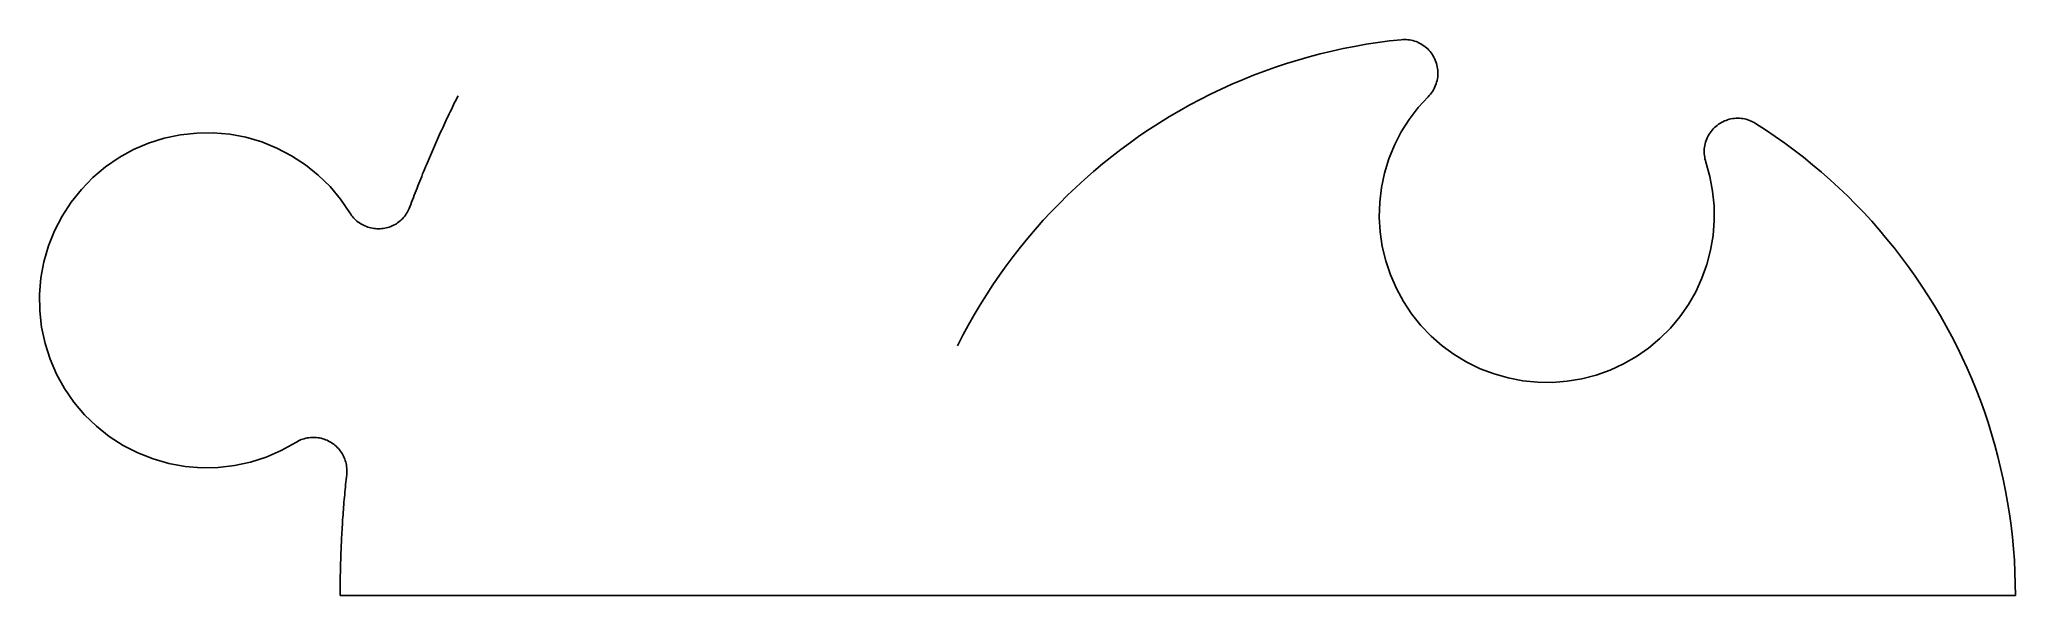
# Model space of a CAD drawing. Header units: metres. Extents: x 0.1 to 2.75, y -1 to -0.25.
import ezdxf

# ---------------------------------------------------------------- set-up
doc = ezdxf.new("R2010")
doc.units = ezdxf.units.M

msp = doc.modelspace()

# ---------------------------------------------------------------- linework, layer by layer
at = {"layer": 'Polygon'}
for p, q in [((1.8625, -0.2627), (1.8471, -0.2658)), ((1.878, -0.26), (1.8625, -0.2627)), ((1.8935, -0.2576), (1.878, -0.26)), ((1.9091, -0.2555), (1.8935, -0.2576)), ((1.9248, -0.2538), (1.9091, -0.2555)), ((1.9271, -0.2536), (1.9248, -0.2538)), ((1.9294, -0.2536), (1.9271, -0.2536)), ((1.9317, -0.2536), (1.9294, -0.2536)), ((1.9339, -0.2538), (1.9317, -0.2536)), ((1.9362, -0.2541), (1.9339, -0.2538)), ((1.9385, -0.2545), (1.9362, -0.2541)), ((1.9407, -0.255), (1.9385, -0.2545)), ((1.9429, -0.2557), (1.9407, -0.255)), ((1.9451, -0.2564), (1.9429, -0.2557)), ((1.9472, -0.2573), (1.9451, -0.2564)), ((1.9493, -0.2583), (1.9472, -0.2573)), ((1.9514, -0.2594), (1.9493, -0.2583)), ((1.9533, -0.2605), (1.9514, -0.2594)), ((1.9552, -0.2618), (1.9533, -0.2605)), ((1.9571, -0.2632), (1.9552, -0.2618)), ((1.9589, -0.2647), (1.9571, -0.2632)), ((1.9606, -0.2662), (1.9589, -0.2647)), ((1.7561, -0.2908), (1.7413, -0.296)), ((1.7711, -0.2858), (1.7561, -0.2908)), ((1.7861, -0.2812), (1.7711, -0.2858)), ((1.8012, -0.2768), (1.7861, -0.2812)), ((1.8164, -0.2728), (1.8012, -0.2768)), ((1.8317, -0.2691), (1.8164, -0.2728)), ((1.8471, -0.2658), (1.8317, -0.2691)), ((1.9622, -0.2679), (1.9606, -0.2662)), ((1.9637, -0.2696), (1.9622, -0.2679)), ((1.9651, -0.2714), (1.9637, -0.2696)), ((1.9665, -0.2732), (1.9651, -0.2714)), ((1.9677, -0.2752), (1.9665, -0.2732)), ((1.9689, -0.2772), (1.9677, -0.2752)), ((1.9699, -0.2792), (1.9689, -0.2772)), ((1.9708, -0.2813), (1.9699, -0.2792)), ((1.9717, -0.2835), (1.9708, -0.2813)), ((1.9724, -0.2857), (1.9717, -0.2835)), ((1.973, -0.2879), (1.9724, -0.2857)), ((1.9735, -0.2901), (1.973, -0.2879)), ((1.9738, -0.2924), (1.9735, -0.2901)), ((1.6976, -0.3137), (1.6832, -0.3202)), ((1.712, -0.3075), (1.6976, -0.3137)), ((1.7266, -0.3016), (1.712, -0.3075)), ((1.7413, -0.296), (1.7266, -0.3016)), ((1.9693, -0.3192), (1.9703, -0.3171)), ((1.9703, -0.3171), (1.9712, -0.315)), ((1.9712, -0.315), (1.9719, -0.3128)), ((1.9719, -0.3128), (1.9726, -0.3106)), ((1.9726, -0.3106), (1.9732, -0.3084)), ((1.9732, -0.3084), (1.9736, -0.3061)), ((1.9736, -0.3061), (1.974, -0.3039)), ((1.9741, -0.2947), (1.9738, -0.2924)), ((1.974, -0.3039), (1.9742, -0.3016)), ((1.9742, -0.297), (1.9741, -0.2947)), ((1.9743, -0.2993), (1.9742, -0.297)), ((1.9742, -0.3016), (1.9743, -0.2993)), ((0.6509, -0.3444), (0.6494, -0.3474)), ((0.6524, -0.3413), (0.6509, -0.3444)), ((0.6538, -0.3383), (0.6524, -0.3413)), ((0.6553, -0.3353), (0.6538, -0.3383)), ((0.6568, -0.3322), (0.6553, -0.3353)), ((0.6584, -0.3292), (0.6568, -0.3322)), ((1.6411, -0.3414), (1.6274, -0.3491)), ((1.655, -0.3341), (1.6411, -0.3414)), ((1.669, -0.327), (1.655, -0.3341)), ((1.6832, -0.3202), (1.669, -0.327)), ((1.9612, -0.3303), (1.9478, -0.345)), ((1.9612, -0.3303), (1.9627, -0.3286)), ((1.9627, -0.3286), (1.9642, -0.3269)), ((1.9642, -0.3269), (1.9656, -0.3251)), ((1.9656, -0.3251), (1.9669, -0.3232)), ((1.9669, -0.3232), (1.9682, -0.3212)), ((1.9682, -0.3212), (1.9693, -0.3192)), ((0.6392, -0.3689), (0.6378, -0.372)), ((0.6407, -0.3658), (0.6392, -0.3689)), ((0.6421, -0.3627), (0.6407, -0.3658)), ((0.6435, -0.3597), (0.6421, -0.3627)), ((0.645, -0.3566), (0.6435, -0.3597)), ((0.6465, -0.3535), (0.645, -0.3566)), ((0.6479, -0.3505), (0.6465, -0.3535)), ((0.6494, -0.3474), (0.6479, -0.3505)), ((1.6004, -0.3653), (1.5872, -0.3738)), ((1.6138, -0.3571), (1.6004, -0.3653)), ((1.6274, -0.3491), (1.6138, -0.3571)), ((1.9357, -0.3608), (1.9251, -0.3777)), ((1.9478, -0.345), (1.9357, -0.3608)), ((2.3475, -0.3702), (2.3458, -0.3718)), ((2.3493, -0.3688), (2.3475, -0.3702)), ((2.3511, -0.3674), (2.3493, -0.3688)), ((2.353, -0.3661), (2.3511, -0.3674)), ((2.355, -0.365), (2.353, -0.3661)), ((2.357, -0.3639), (2.355, -0.365)), ((2.3591, -0.3629), (2.357, -0.3639)), ((2.3613, -0.3621), (2.3591, -0.3629)), ((2.3634, -0.3613), (2.3613, -0.3621)), ((2.3656, -0.3607), (2.3634, -0.3613)), ((2.3679, -0.3602), (2.3656, -0.3607)), ((2.3702, -0.3598), (2.3679, -0.3602)), ((2.3724, -0.3595), (2.3702, -0.3598)), ((2.3747, -0.3593), (2.3724, -0.3595)), ((2.377, -0.3592), (2.3747, -0.3593)), ((2.3793, -0.3593), (2.377, -0.3592)), ((2.3816, -0.3595), (2.3793, -0.3593)), ((2.3839, -0.3598), (2.3816, -0.3595)), ((2.3862, -0.3602), (2.3839, -0.3598)), ((2.3884, -0.3607), (2.3862, -0.3602)), ((2.3906, -0.3614), (2.3884, -0.3607)), ((2.3928, -0.3621), (2.3906, -0.3614)), ((2.3949, -0.363), (2.3928, -0.3621)), ((2.397, -0.364), (2.3949, -0.363)), ((2.399, -0.365), (2.397, -0.364)), ((2.401, -0.3662), (2.399, -0.365)), ((2.4142, -0.3748), (2.401, -0.3662)), ((0.2428, -0.3927), (0.2225, -0.4014)), ((0.2639, -0.3861), (0.2428, -0.3927)), ((0.2856, -0.3815), (0.2639, -0.3861)), ((0.3076, -0.3791), (0.2856, -0.3815)), ((0.3297, -0.3788), (0.3076, -0.3791)), ((0.3517, -0.3808), (0.3297, -0.3788)), ((0.3735, -0.3848), (0.3517, -0.3808)), ((0.3947, -0.391), (0.3735, -0.3848)), ((0.4152, -0.3993), (0.3947, -0.391)), ((0.6267, -0.3967), (0.6253, -0.3998)), ((0.628, -0.3936), (0.6267, -0.3967)), ((0.6294, -0.3905), (0.628, -0.3936)), ((0.6308, -0.3874), (0.6294, -0.3905)), ((0.6322, -0.3843), (0.6308, -0.3874)), ((0.6336, -0.3812), (0.6322, -0.3843)), ((0.635, -0.3781), (0.6336, -0.3812)), ((0.6364, -0.375), (0.635, -0.3781)), ((0.6378, -0.372), (0.6364, -0.375)), ((1.5613, -0.3917), (1.5486, -0.401)), ((1.5742, -0.3826), (1.5613, -0.3917)), ((1.5872, -0.3738), (1.5742, -0.3826)), ((1.9161, -0.3954), (1.9086, -0.4138)), ((1.9251, -0.3777), (1.9161, -0.3954)), ((2.3324, -0.3979), (2.3321, -0.4002)), ((2.3328, -0.3957), (2.3324, -0.3979)), ((2.3333, -0.3934), (2.3328, -0.3957)), ((2.3339, -0.3912), (2.3333, -0.3934)), ((2.3346, -0.389), (2.3339, -0.3912)), ((2.3354, -0.3869), (2.3346, -0.389)), ((2.3364, -0.3848), (2.3354, -0.3869)), ((2.3374, -0.3827), (2.3364, -0.3848)), ((2.3386, -0.3807), (2.3374, -0.3827)), ((2.3398, -0.3788), (2.3386, -0.3807)), ((2.3412, -0.3769), (2.3398, -0.3788)), ((2.3426, -0.3751), (2.3412, -0.3769)), ((2.3442, -0.3734), (2.3426, -0.3751)), ((2.3458, -0.3718), (2.3442, -0.3734)), ((2.4272, -0.3836), (2.4142, -0.3748)), ((2.4401, -0.3927), (2.4272, -0.3836)), ((2.4527, -0.402), (2.4401, -0.3927)), ((0.2031, -0.4121), (0.1849, -0.4246)), ((0.2225, -0.4014), (0.2031, -0.4121)), ((0.4348, -0.4095), (0.4152, -0.3993)), ((0.4534, -0.4216), (0.4348, -0.4095)), ((0.4706, -0.4355), (0.4534, -0.4216)), ((0.616, -0.4216), (0.6147, -0.4247)), ((0.6173, -0.4185), (0.616, -0.4216)), ((0.6186, -0.4154), (0.6173, -0.4185)), ((0.62, -0.4122), (0.6186, -0.4154)), ((0.6213, -0.4091), (0.62, -0.4122)), ((0.6226, -0.406), (0.6213, -0.4091)), ((0.624, -0.4029), (0.6226, -0.406)), ((0.6253, -0.3998), (0.624, -0.4029)), ((1.5239, -0.4205), (1.5119, -0.4306)), ((1.5362, -0.4106), (1.5239, -0.4205)), ((1.5486, -0.401), (1.5362, -0.4106)), ((1.9086, -0.4138), (1.9028, -0.4328)), ((2.3321, -0.4002), (2.332, -0.4025)), ((2.332, -0.4025), (2.332, -0.4048)), ((2.332, -0.4048), (2.332, -0.4071)), ((2.332, -0.4071), (2.3323, -0.4094)), ((2.3323, -0.4094), (2.3326, -0.4117)), ((2.3326, -0.4117), (2.333, -0.4139)), ((2.333, -0.4139), (2.3336, -0.4162)), ((2.3336, -0.4162), (2.3342, -0.4184)), ((2.3396, -0.4375), (2.3342, -0.4184)), ((2.4652, -0.4117), (2.4527, -0.402)), ((2.4774, -0.4216), (2.4652, -0.4117)), ((2.4894, -0.4317), (2.4774, -0.4216)), ((0.168, -0.4389), (0.1525, -0.4547)), ((0.1849, -0.4246), (0.168, -0.4389)), ((0.4864, -0.451), (0.4706, -0.4355)), ((0.5006, -0.4679), (0.4864, -0.451)), ((0.6045, -0.4499), (0.6033, -0.453)), ((0.6058, -0.4467), (0.6045, -0.4499)), ((0.607, -0.4436), (0.6058, -0.4467)), ((0.6083, -0.4404), (0.607, -0.4436)), ((0.6096, -0.4373), (0.6083, -0.4404)), ((0.6108, -0.4341), (0.6096, -0.4373)), ((0.6121, -0.431), (0.6108, -0.4341)), ((0.6134, -0.4279), (0.6121, -0.431)), ((0.6147, -0.4247), (0.6134, -0.4279)), ((1.5, -0.4409), (1.4884, -0.4516)), ((1.5119, -0.4306), (1.5, -0.4409)), ((1.9028, -0.4328), (1.8986, -0.4523)), ((2.3433, -0.4571), (2.3396, -0.4375)), ((2.5012, -0.4421), (2.4894, -0.4317)), ((2.5128, -0.4527), (2.5012, -0.4421)), ((0.1387, -0.472), (0.1267, -0.4905)), ((0.1525, -0.4547), (0.1387, -0.472)), ((0.513, -0.4862), (0.5006, -0.4679)), ((0.5948, -0.4752), (0.5936, -0.4784)), ((0.596, -0.472), (0.5948, -0.4752)), ((0.5972, -0.4688), (0.596, -0.472)), ((0.5984, -0.4657), (0.5972, -0.4688)), ((0.5996, -0.4625), (0.5984, -0.4657)), ((0.6008, -0.4593), (0.5996, -0.4625)), ((0.602, -0.4562), (0.6008, -0.4593)), ((0.6033, -0.453), (0.602, -0.4562)), ((1.4659, -0.4735), (1.455, -0.4848)), ((1.477, -0.4624), (1.4659, -0.4735)), ((1.4884, -0.4516), (1.477, -0.4624)), ((1.8963, -0.472), (1.8956, -0.4919)), ((1.8986, -0.4523), (1.8963, -0.472)), ((2.3453, -0.4768), (2.3433, -0.4571)), ((2.3455, -0.4967), (2.3453, -0.4768)), ((2.5242, -0.4636), (2.5128, -0.4527)), ((2.5353, -0.4747), (2.5242, -0.4636)), ((2.5462, -0.486), (2.5353, -0.4747)), ((0.1267, -0.4905), (0.1165, -0.5102)), ((0.5142, -0.488), (0.513, -0.4862)), ((0.5154, -0.4897), (0.5142, -0.488)), ((0.5167, -0.4913), (0.5154, -0.4897)), ((0.5181, -0.4929), (0.5167, -0.4913)), ((0.5195, -0.4944), (0.5181, -0.4929)), ((0.521, -0.4959), (0.5195, -0.4944)), ((0.5226, -0.4973), (0.521, -0.4959)), ((0.5242, -0.4986), (0.5226, -0.4973)), ((0.5259, -0.4998), (0.5242, -0.4986)), ((0.5277, -0.501), (0.5259, -0.4998)), ((0.5295, -0.502), (0.5277, -0.501)), ((0.5314, -0.503), (0.5295, -0.502)), ((0.5333, -0.5039), (0.5314, -0.503)), ((0.5352, -0.5047), (0.5333, -0.5039)), ((0.5699, -0.5037), (0.568, -0.5046)), ((0.5718, -0.5028), (0.5699, -0.5037)), ((0.5737, -0.5018), (0.5718, -0.5028)), ((0.5755, -0.5008), (0.5737, -0.5018)), ((0.5772, -0.4996), (0.5755, -0.5008)), ((0.5789, -0.4984), (0.5772, -0.4996)), ((0.5805, -0.4971), (0.5789, -0.4984)), ((0.5821, -0.4957), (0.5805, -0.4971)), ((0.5836, -0.4942), (0.5821, -0.4957)), ((0.585, -0.4927), (0.5836, -0.4942)), ((0.5864, -0.4911), (0.585, -0.4927)), ((0.5877, -0.4894), (0.5864, -0.4911)), ((0.5889, -0.4877), (0.5877, -0.4894)), ((0.59, -0.4859), (0.5889, -0.4877)), ((0.591, -0.4841), (0.59, -0.4859)), ((0.592, -0.4822), (0.591, -0.4841)), ((0.5928, -0.4803), (0.592, -0.4822)), ((0.5936, -0.4784), (0.5928, -0.4803)), ((1.4443, -0.4963), (1.4338, -0.5081)), ((1.455, -0.4848), (1.4443, -0.4963)), ((1.8956, -0.4919), (1.8968, -0.5117)), ((2.3439, -0.5166), (2.3455, -0.4967)), ((2.5569, -0.4976), (2.5462, -0.486)), ((2.5673, -0.5094), (2.5569, -0.4976)), ((0.1083, -0.5307), (0.1022, -0.552)), ((0.1165, -0.5102), (0.1083, -0.5307)), ((0.5372, -0.5054), (0.5352, -0.5047)), ((0.5392, -0.506), (0.5372, -0.5054)), ((0.5412, -0.5065), (0.5392, -0.506)), ((0.5433, -0.507), (0.5412, -0.5065)), ((0.5453, -0.5073), (0.5433, -0.507)), ((0.5474, -0.5075), (0.5453, -0.5073)), ((0.5495, -0.5077), (0.5474, -0.5075)), ((0.5516, -0.5077), (0.5495, -0.5077)), ((0.5537, -0.5077), (0.5516, -0.5077)), ((0.5558, -0.5075), (0.5537, -0.5077)), ((0.5579, -0.5073), (0.5558, -0.5075)), ((0.5599, -0.5069), (0.5579, -0.5073)), ((0.562, -0.5065), (0.5599, -0.5069)), ((0.564, -0.5059), (0.562, -0.5065)), ((0.566, -0.5053), (0.564, -0.5059)), ((0.568, -0.5046), (0.566, -0.5053)), ((1.4236, -0.5201), (1.4137, -0.5323)), ((1.4338, -0.5081), (1.4236, -0.5201)), ((1.8968, -0.5117), (1.8996, -0.5314)), ((2.3406, -0.5362), (2.3439, -0.5166)), ((2.5774, -0.5214), (2.5673, -0.5094)), ((2.5874, -0.5336), (2.5774, -0.5214)), ((0.1022, -0.552), (0.0981, -0.5737)), ((1.3946, -0.5573), (1.3855, -0.5701)), ((1.404, -0.5447), (1.3946, -0.5573)), ((1.4137, -0.5323), (1.404, -0.5447)), ((1.8996, -0.5314), (1.9043, -0.5508)), ((1.9043, -0.5508), (1.9106, -0.5696)), ((2.3289, -0.5741), (2.3356, -0.5554)), ((2.3356, -0.5554), (2.3406, -0.5362)), ((2.597, -0.546), (2.5874, -0.5336)), ((2.6064, -0.5587), (2.597, -0.546)), ((0.0981, -0.5737), (0.0963, -0.5958)), ((1.3766, -0.5831), (1.368, -0.5962)), ((1.3855, -0.5701), (1.3766, -0.5831)), ((1.9106, -0.5696), (1.9185, -0.5879)), ((2.3206, -0.5922), (2.3289, -0.5741)), ((2.6155, -0.5715), (2.6064, -0.5587)), ((2.6244, -0.5845), (2.6155, -0.5715)), ((0.0963, -0.5958), (0.0966, -0.6179)), ((1.3596, -0.6096), (1.3516, -0.6231)), ((1.368, -0.5962), (1.3596, -0.6096)), ((1.9185, -0.5879), (1.928, -0.6053)), ((1.928, -0.6053), (1.939, -0.6219)), ((2.2993, -0.6258), (2.3107, -0.6095)), ((2.3107, -0.6095), (2.3206, -0.5922)), ((2.6329, -0.5977), (2.6244, -0.5845)), ((2.6412, -0.611), (2.6329, -0.5977)), ((0.0966, -0.6179), (0.0991, -0.6399)), ((1.3438, -0.6368), (1.3364, -0.6506)), ((1.3516, -0.6231), (1.3438, -0.6368)), ((1.939, -0.6219), (1.9515, -0.6374)), ((2.2865, -0.641), (2.2993, -0.6258)), ((2.6493, -0.6245), (2.6412, -0.611)), ((2.657, -0.6382), (2.6493, -0.6245)), ((0.0991, -0.6399), (0.1037, -0.6615)), ((0.1037, -0.6615), (0.1104, -0.6826)), ((1.3364, -0.6506), (1.3292, -0.6646)), ((1.9515, -0.6374), (1.9652, -0.6518)), ((1.9652, -0.6518), (1.9802, -0.6649)), ((2.2572, -0.6678), (2.2725, -0.6551)), ((2.2725, -0.6551), (2.2865, -0.641)), ((2.6644, -0.6521), (2.657, -0.6382)), ((2.6716, -0.6661), (2.6644, -0.6521)), ((0.1104, -0.6826), (0.1192, -0.7029)), ((1.9802, -0.6649), (1.9963, -0.6766)), ((1.9963, -0.6766), (2.0133, -0.6868)), ((2.0133, -0.6868), (2.0312, -0.6955)), ((2.2056, -0.6974), (2.2236, -0.6891)), ((2.2236, -0.6891), (2.2409, -0.6792)), ((2.2409, -0.6792), (2.2572, -0.6678)), ((2.6784, -0.6803), (2.6716, -0.6661)), ((2.685, -0.6946), (2.6784, -0.6803)), ((0.1192, -0.7029), (0.1299, -0.7222)), ((2.0312, -0.6955), (2.0498, -0.7026)), ((2.0498, -0.7026), (2.0689, -0.708)), ((2.0689, -0.708), (2.0885, -0.7117)), ((2.0885, -0.7117), (2.1083, -0.7137)), ((2.1083, -0.7137), (2.1281, -0.7139)), ((2.1281, -0.7139), (2.148, -0.7124)), ((2.148, -0.7124), (2.1676, -0.7091)), ((2.1676, -0.7091), (2.1868, -0.7041)), ((2.1868, -0.7041), (2.2056, -0.6974)), ((2.6912, -0.709), (2.685, -0.6946)), ((2.6972, -0.7236), (2.6912, -0.709)), ((0.1299, -0.7222), (0.1425, -0.7404)), ((0.1425, -0.7404), (0.1568, -0.7573)), ((2.7028, -0.7382), (2.6972, -0.7236)), ((2.7082, -0.753), (2.7028, -0.7382)), ((0.1568, -0.7573), (0.1727, -0.7727)), ((2.7132, -0.7679), (2.7082, -0.753)), ((2.7179, -0.7829), (2.7132, -0.7679)), ((0.1727, -0.7727), (0.19, -0.7865)), ((0.19, -0.7865), (0.2086, -0.7985)), ((0.4209, -0.8053), (0.4403, -0.7946)), ((0.4403, -0.7946), (0.4421, -0.7935)), ((0.4421, -0.7935), (0.4439, -0.7925)), ((0.4439, -0.7925), (0.4458, -0.7916)), ((0.4458, -0.7916), (0.4477, -0.7908)), ((0.4477, -0.7908), (0.4497, -0.7901)), ((0.4497, -0.7901), (0.4517, -0.7895)), ((0.4517, -0.7895), (0.4538, -0.7889)), ((0.4538, -0.7889), (0.4558, -0.7885)), ((0.4558, -0.7885), (0.4579, -0.7882)), ((0.4579, -0.7882), (0.46, -0.7879)), ((0.46, -0.7879), (0.462, -0.7878)), ((0.462, -0.7878), (0.4641, -0.7877)), ((0.4641, -0.7877), (0.4662, -0.7878)), ((0.4662, -0.7878), (0.4683, -0.7879)), ((0.4683, -0.7879), (0.4704, -0.7882)), ((0.4704, -0.7882), (0.4725, -0.7885)), ((0.4725, -0.7885), (0.4745, -0.789)), ((0.4745, -0.789), (0.4766, -0.7895)), ((0.4766, -0.7895), (0.4786, -0.7901)), ((0.4786, -0.7901), (0.4805, -0.7909)), ((0.4805, -0.7909), (0.4825, -0.7917)), ((0.4825, -0.7917), (0.4844, -0.7926)), ((0.4844, -0.7926), (0.4862, -0.7936)), ((0.4862, -0.7936), (0.488, -0.7946)), ((0.488, -0.7946), (0.4898, -0.7958)), ((0.4898, -0.7958), (0.4915, -0.797)), ((2.7223, -0.798), (2.7179, -0.7829)), ((0.2086, -0.7985), (0.2282, -0.8086)), ((0.2282, -0.8086), (0.2488, -0.8167)), ((0.2488, -0.8167), (0.2701, -0.8228)), ((0.358, -0.8256), (0.3796, -0.821)), ((0.3796, -0.821), (0.4007, -0.8142)), ((0.4007, -0.8142), (0.4209, -0.8053)), ((0.4915, -0.797), (0.4931, -0.7983)), ((0.4931, -0.7983), (0.4947, -0.7997)), ((0.4947, -0.7997), (0.4962, -0.8012)), ((0.4962, -0.8012), (0.4976, -0.8027)), ((0.4976, -0.8027), (0.499, -0.8043)), ((0.499, -0.8043), (0.5002, -0.806)), ((0.5002, -0.806), (0.5015, -0.8077)), ((0.5015, -0.8077), (0.5026, -0.8094)), ((0.5026, -0.8094), (0.5036, -0.8113)), ((0.5036, -0.8113), (0.5046, -0.8131)), ((0.5046, -0.8131), (0.5055, -0.815)), ((0.5055, -0.815), (0.5062, -0.817)), ((0.5062, -0.817), (0.5069, -0.819)), ((0.5069, -0.819), (0.5075, -0.821)), ((0.5075, -0.821), (0.508, -0.823)), ((2.7264, -0.8132), (2.7223, -0.798)), ((2.7301, -0.8285), (2.7264, -0.8132)), ((0.2701, -0.8228), (0.2918, -0.8268)), ((0.2918, -0.8268), (0.3139, -0.8286)), ((0.3139, -0.8286), (0.336, -0.8282)), ((0.336, -0.8282), (0.358, -0.8256)), ((0.5077, -0.8477), (0.5074, -0.8511)), ((0.5081, -0.8444), (0.5077, -0.8477)), ((0.508, -0.823), (0.5084, -0.8251)), ((0.5085, -0.841), (0.5081, -0.8444)), ((0.5084, -0.8251), (0.5087, -0.8271)), ((0.5088, -0.8376), (0.5085, -0.841)), ((0.5087, -0.8271), (0.5089, -0.8292)), ((0.509, -0.8355), (0.5088, -0.8376)), ((0.5089, -0.8292), (0.5091, -0.8313)), ((0.5091, -0.8334), (0.509, -0.8355)), ((0.5091, -0.8313), (0.5091, -0.8334)), ((2.7336, -0.8439), (2.7301, -0.8285)), ((2.7367, -0.8593), (2.7336, -0.8439)), ((0.5052, -0.8747), (0.505, -0.8781)), ((0.5055, -0.8713), (0.5052, -0.8747)), ((0.5058, -0.868), (0.5055, -0.8713)), ((0.5061, -0.8646), (0.5058, -0.868)), ((0.5064, -0.8612), (0.5061, -0.8646)), ((0.5068, -0.8578), (0.5064, -0.8612)), ((0.5071, -0.8545), (0.5068, -0.8578)), ((0.5074, -0.8511), (0.5071, -0.8545)), ((2.7395, -0.8748), (2.7367, -0.8593)), ((2.7419, -0.8903), (2.7395, -0.8748)), ((0.5032, -0.9018), (0.503, -0.9051)), ((0.5034, -0.8984), (0.5032, -0.9018)), ((0.5037, -0.895), (0.5034, -0.8984)), ((0.5039, -0.8916), (0.5037, -0.895)), ((0.5042, -0.8882), (0.5039, -0.8916)), ((0.5044, -0.8849), (0.5042, -0.8882)), ((0.5047, -0.8815), (0.5044, -0.8849)), ((0.505, -0.8781), (0.5047, -0.8815)), ((2.7441, -0.9059), (2.7419, -0.8903)), ((0.5019, -0.9255), (0.5017, -0.9288)), ((0.502, -0.9221), (0.5019, -0.9255)), ((0.5022, -0.9187), (0.502, -0.9221)), ((0.5024, -0.9153), (0.5022, -0.9187)), ((0.5026, -0.9119), (0.5024, -0.9153)), ((0.5028, -0.9085), (0.5026, -0.9119)), ((0.503, -0.9051), (0.5028, -0.9085)), ((2.7459, -0.9215), (2.7441, -0.9059)), ((2.7474, -0.9372), (2.7459, -0.9215)), ((0.5008, -0.9526), (0.5006, -0.9559)), ((0.5009, -0.9492), (0.5008, -0.9526)), ((0.501, -0.9458), (0.5009, -0.9492)), ((0.5011, -0.9424), (0.501, -0.9458)), ((0.5012, -0.939), (0.5011, -0.9424)), ((0.5014, -0.9356), (0.5012, -0.939)), ((0.5015, -0.9322), (0.5014, -0.9356)), ((0.5017, -0.9288), (0.5015, -0.9322)), ((2.7485, -0.9528), (2.7474, -0.9372)), ((2.7493, -0.9686), (2.7485, -0.9528)), ((0.5002, -0.9763), (0.5001, -0.9797)), ((0.5001, -0.9797), (0.5001, -0.9831)), ((0.5003, -0.9695), (0.5002, -0.9729)), ((0.5002, -0.9729), (0.5002, -0.9763)), ((0.5004, -0.9661), (0.5003, -0.9695)), ((0.5005, -0.9627), (0.5004, -0.9661)), ((0.5006, -0.9593), (0.5005, -0.9627)), ((0.5006, -0.9559), (0.5006, -0.9593)), ((2.7498, -0.9843), (2.7493, -0.9686)), ((0.5001, -0.9864), (0.5, -0.9898)), ((0.5, -0.9898), (0.5, -0.9932)), ((0.5, -0.9932), (0.5, -0.9966)), ((0.5, -0.9966), (0.5, -1)), ((0.5, -1), (2.75, -1)), ((0.5001, -0.9831), (0.5001, -0.9864)), ((2.75, -1), (2.7498, -0.9843))]:
    msp.add_line(p, q, dxfattribs=at)

doc.saveas('drawing.dxf')
